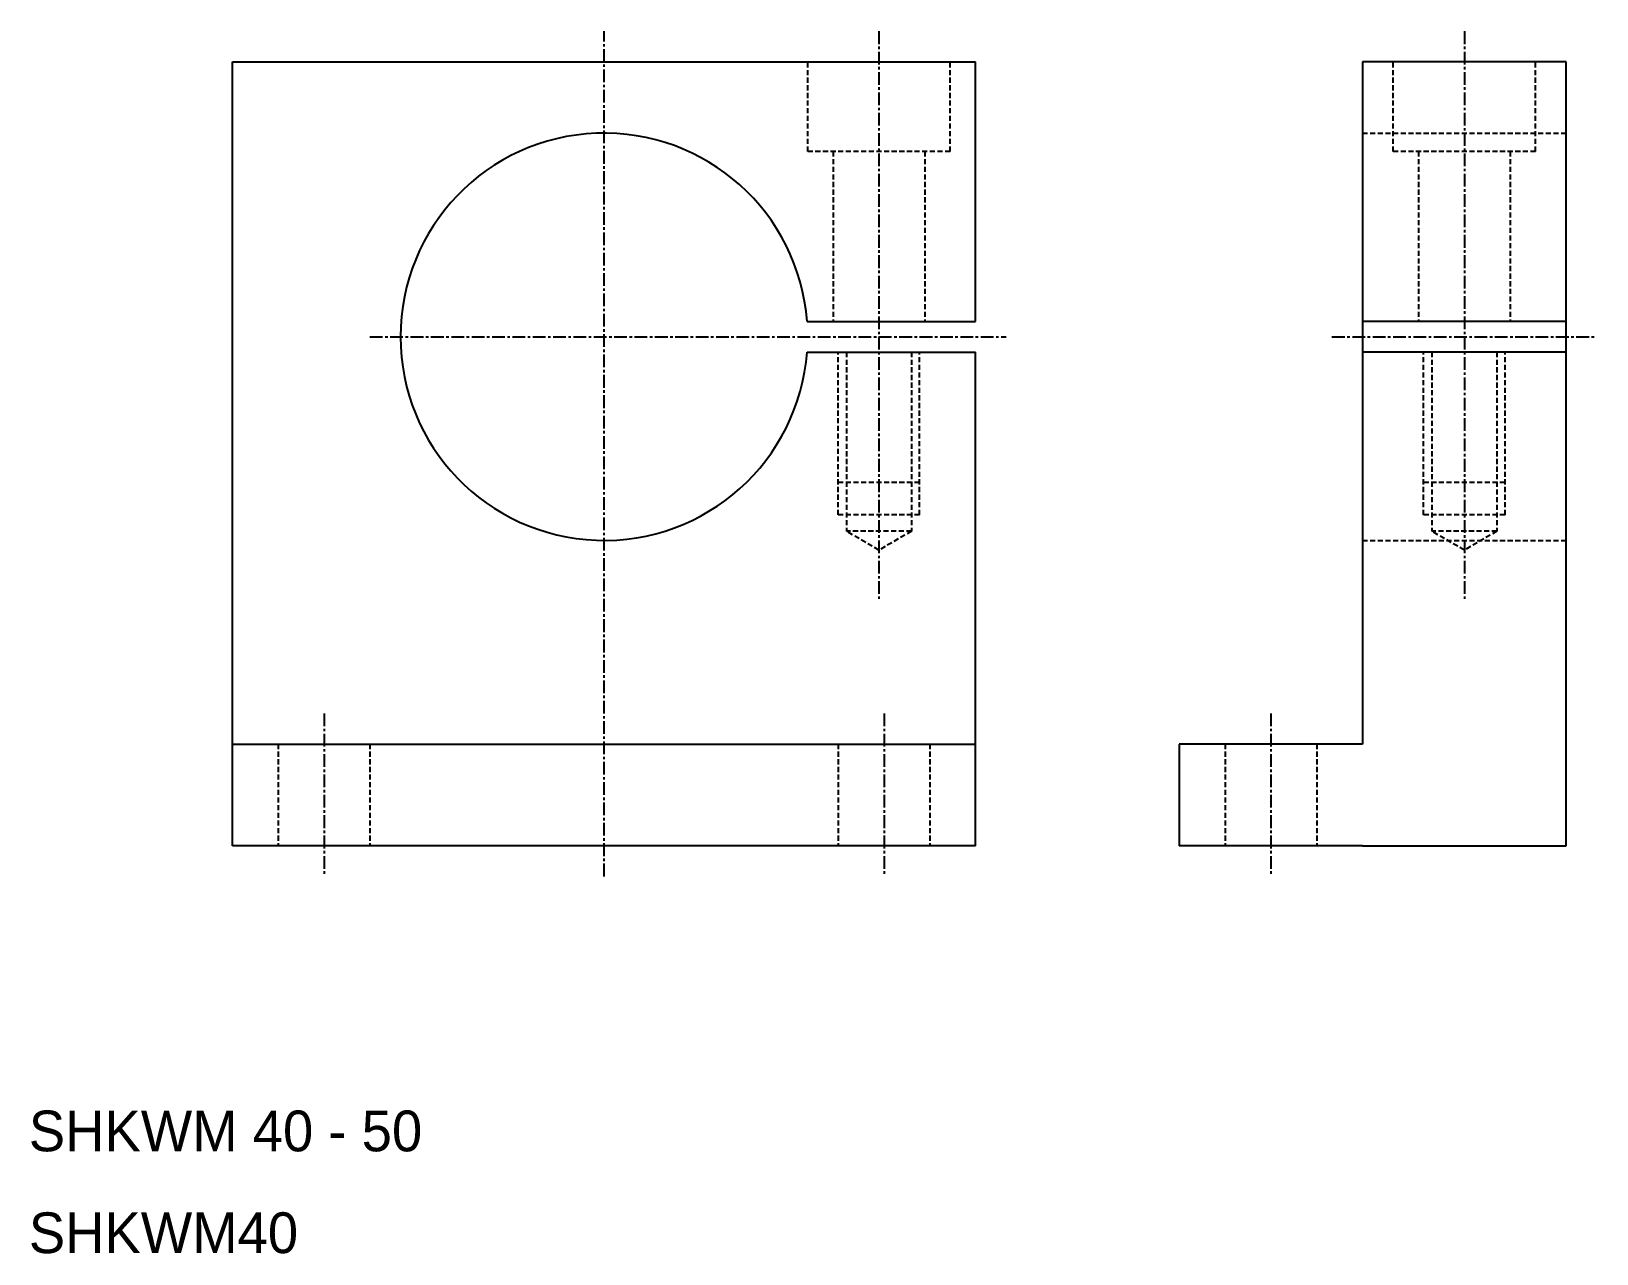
# Model space of a CAD drawing. Extents: x 10 to 164, y 10 to 130.
import ezdxf

# ---------------------------------------------------------------- set-up
doc = ezdxf.new("R2010")
doc.units = 0
doc.linetypes.add('CENTER', pattern=[2, 1.25, -0.25, 0.25, -0.25])
doc.linetypes.add('DASHED', pattern=[0.75, 0.5, -0.25])
doc.layers.get('0').update_dxf_attribs({"linetype": 'CONTINUOUS'})
doc.layers.add('CENTER', color=1, linetype='CENTER')

msp = doc.modelspace()

# ---------------------------------------------------------------- linework, layer by layer
at = {"color": 7, "linetype": 'CONTINUOUS'}
for p, q in [((30, 50), (30, 127)), ((30, 127), (66.5, 127)), ((66.5, 127), (103, 127)), ((103, 101.5), (103, 127)), ((141, 127), (141, 60)), ((161, 127), (141, 127)), ((161, 50), (161, 127)), ((86.44, 101.5), (103, 101.5)), ((161, 101.5), (141, 101.5)), ((86.44, 98.5), (103, 98.5)), ((103, 50), (103, 98.5)), ((161, 98.5), (141, 98.5)), ((30, 60), (103, 60)), ((123, 60), (123, 50)), ((141, 60), (123, 60)), ((103, 50), (30, 50)), ((141, 50), (123, 50)), ((141, 50), (161, 50))]:
    msp.add_line(p, q, dxfattribs=at)
at = {"color": 3, "linetype": 'DASHED'}
for p, q in [((86.5, 118.2), (86.5, 127)), ((100.5, 118.2), (100.5, 127)), ((144, 118.2), (144, 127)), ((158, 118.2), (158, 127)), ((141, 120), (161, 120)), ((100.5, 118.2), (86.5, 118.2)), ((89, 118.2), (89, 101.5)), ((98, 118.2), (98, 101.5)), ((158, 118.2), (144, 118.2)), ((146.5, 118.2), (146.5, 101.5)), ((155.5, 118.2), (155.5, 101.5)), ((89.5, 82.5), (89.5, 98.5)), ((90.3, 98.5), (90.3, 80.9)), ((96.7, 98.5), (96.7, 80.9)), ((97.5, 82.5), (97.5, 98.5)), ((147, 82.5), (147, 98.5)), ((147.8, 98.5), (147.8, 80.9)), ((154.2, 98.5), (154.2, 80.9)), ((155, 82.5), (155, 98.5)), ((97.5, 85.7), (89.5, 85.7)), ((155, 85.7), (147, 85.7)), ((97.5, 82.5), (89.5, 82.5)), ((155, 82.5), (147, 82.5)), ((93.5, 79.05), (90.3, 80.9)), ((96.7, 80.9), (90.3, 80.9)), ((96.7, 80.9), (93.5, 79.05)), ((141, 80), (161, 80)), ((154.2, 80.9), (147.8, 80.9)), ((151, 79.05), (147.8, 80.9)), ((154.2, 80.9), (151, 79.05)), ((34.5, 60), (34.5, 50)), ((43.5, 60), (43.5, 50)), ((89.5, 60), (89.5, 50)), ((98.5, 60), (98.5, 50)), ((127.5, 60), (127.5, 50)), ((136.5, 60), (136.5, 50))]:
    msp.add_line(p, q, dxfattribs=at)
at = {"color": 7, "linetype": 'CONTINUOUS'}
msp.add_arc((66.5, 100), 20, 4.3012, 355.6988, dxfattribs=at)
at = {"layer": 'CENTER', "color": 1, "linetype": 'CENTER'}
for p, q in [((66.5, 47), (66.5, 130)), ((93.5, 130), (93.5, 74)), ((151, 130), (151, 74)), ((43.5, 100), (106, 100)), ((138, 100), (164, 100)), ((39, 63), (39, 47)), ((94, 63), (94, 47)), ((132, 63), (132, 47))]:
    msp.add_line(p, q, dxfattribs=at)

# ---------------------------------------------------------------- texts
at = {"color": 7, "linetype": 'CONTINUOUS'}
for s, p in [('SHKWM 40 - 50', (10, 20)), ('SHKWM40', (10, 10))]:
    msp.add_text(s, height=4, dxfattribs=at).set_placement(p)

doc.saveas('drawing.dxf')
